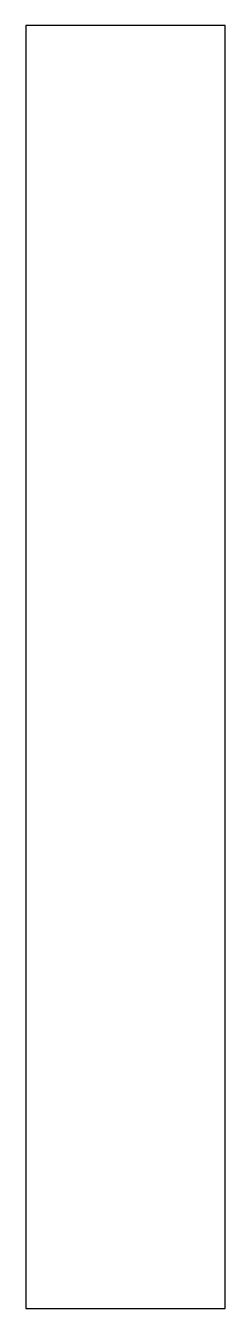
# Model space of a CAD drawing. Header units: millimetres. Extents: x 206.4 to 221.6, y 0 to 98.
import ezdxf

# ---------------------------------------------------------------- set-up
doc = ezdxf.new("R2010")
doc.units = ezdxf.units.MM

msp = doc.modelspace()

# ---------------------------------------------------------------- linework, layer by layer
for p, q in [((206.375, 97.9805, 25.4), (206.375, 0, 25.4)), ((221.615, 97.9805, 25.4), (206.375, 97.9805, 25.4)), ((221.615, 0, 25.4), (221.615, 97.9805, 25.4)), ((206.375, 0, 25.4), (221.615, 0, 25.4))]:
    msp.add_line(p, q)

doc.saveas('drawing.dxf')
